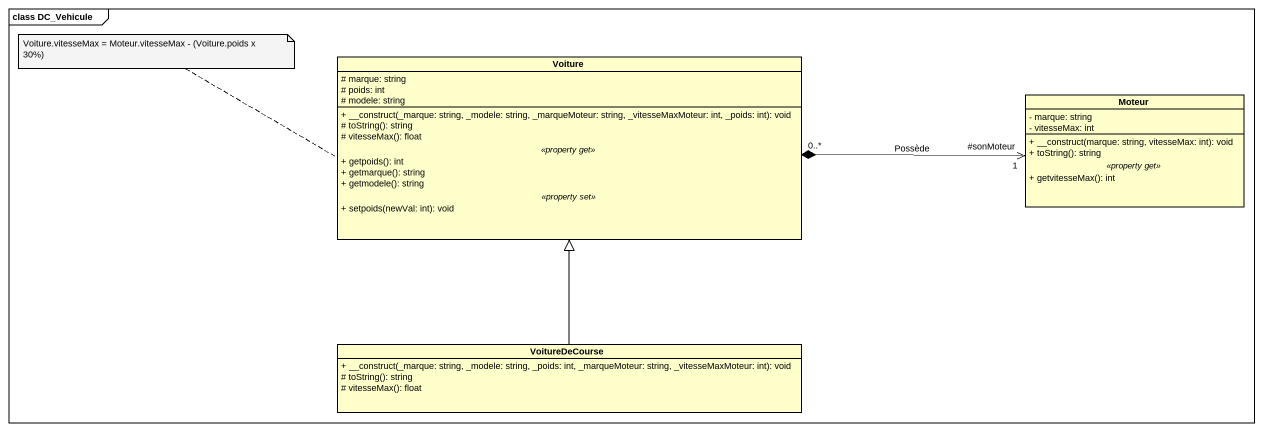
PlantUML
@startuml
mainframe class DC_Vehicule
hide circle
hide empty members
skinparam classAttributeIconSize 0
class Voiture {
  # marque: string
  # poids: int
  # modele: string
  --
  + __construct(_marque: string, _modele: string, _marqueMoteur: string, _vitesseMaxMoteur: int, _poids: int): void
  # toString(): string
  # vitesseMax(): float
  .. <<property get>> ..
  + getpoids(): int
  + getmarque(): string
  + getmodele(): string
  .. <<property set>> ..
  + setpoids(newVal: int): void
}
class Moteur {
  - marque: string
  - vitesseMax: int
  --
  + __construct(marque: string, vitesseMax: int): void
  + toString(): string
  .. <<property get>> ..
  + getvitesseMax(): int
}
class VoitureDeCourse {
  + __construct(_marque: string, _modele: string, _poids: int, _marqueMoteur: string, _vitesseMaxMoteur: int): void
  # toString(): string
  # vitesseMax(): float
}
Moteur "#sonMoteur\n1" <-left-* "0..*" Voiture : Possède
VoitureDeCourse -up-|> Voiture
note left of Voiture : Voiture.vitesseMax = Moteur.vitesseMax - (Voiture.poids x 30%)
@enduml
